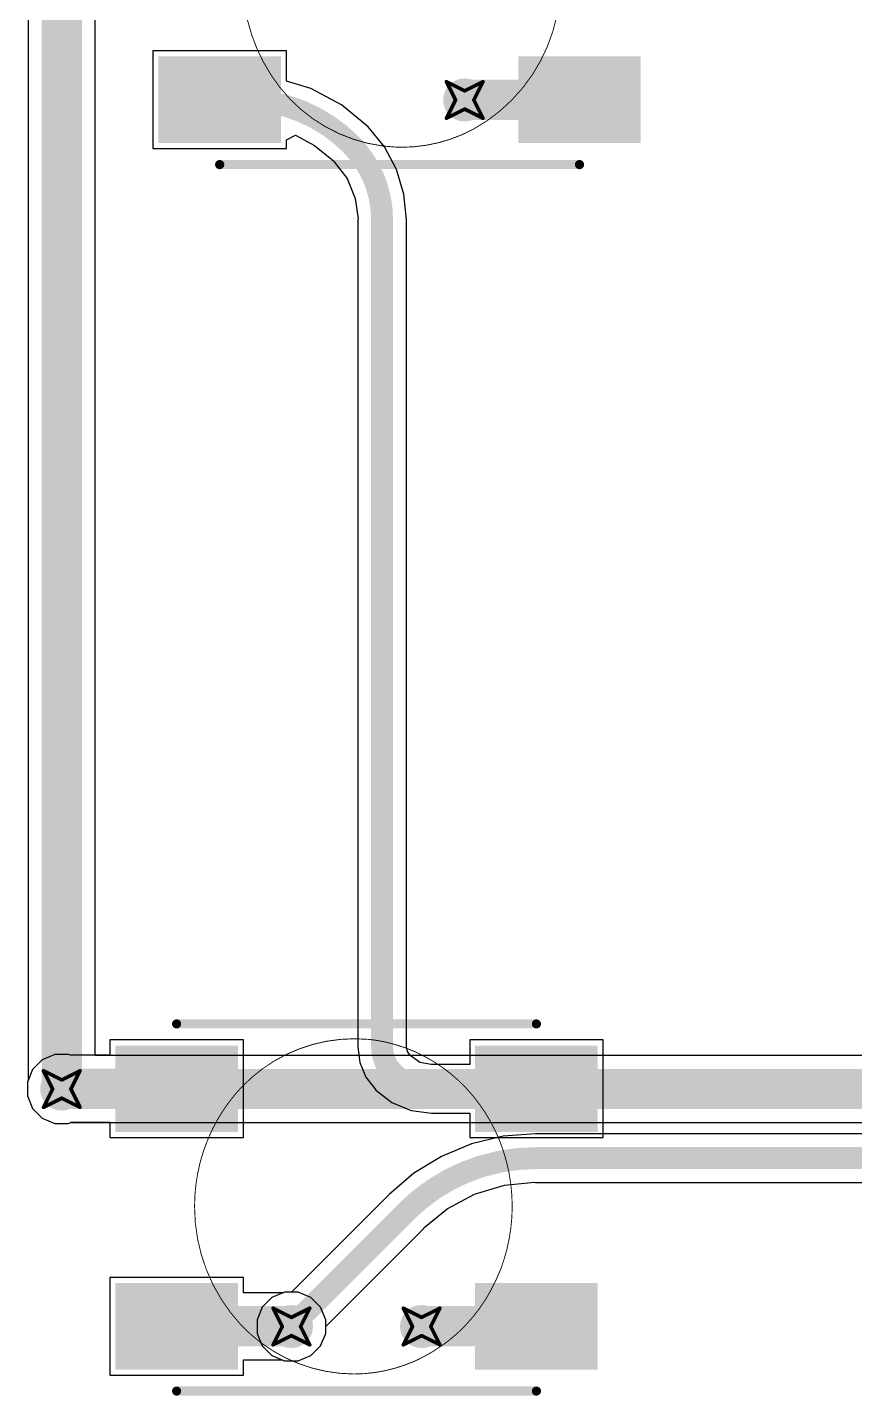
# Model space of a CAD drawing. Header units: inches. Extents: x -11 to 1110, y -7 to 455.
# Drawn here: x 360.45 to 371.95, y 184.41 to 203.43 of the extents above; entities that cross this region are included whole.
import ezdxf

# ---------------------------------------------------------------- set-up
doc = ezdxf.new("R2010")
doc.units = ezdxf.units.IN
for name, color, linetype in [('Bottom Layer', 5, 'Continuous'), ('Drill Drawing', 1, 'Continuous'), ('Mechanical 7', 56, 'Continuous'), ('Top Layer', 1, 'Continuous'), ('Top Overlay', 2, 'Continuous'), ('Top Paste', 8, 'Continuous'), ('Top Solder', 216, 'Continuous'), ('Via Holes', 16, 'Continuous')]:
    doc.layers.add(name, color=color, linetype=linetype)

msp = doc.modelspace()

# ---------------------------------------------------------------- hatches: boundary and pattern name
at = {"layer": 'Bottom Layer'}
h = msp.add_hatch(color=5, dxfattribs=at)
edge = h.paths.add_edge_path()
edge.add_arc((366.53, 202.418), 0.3, 0, 360)
h = msp.add_hatch(color=5, dxfattribs=at)
edge = h.paths.add_edge_path()
edge.add_arc((360.931, 188.673), 0.3, 0, 360)
h = msp.add_hatch(color=5, dxfattribs=at)
edge = h.paths.add_edge_path()
edge.add_arc((364.122, 185.373), 0.3, 0, 360)
h = msp.add_hatch(color=5, dxfattribs=at)
edge = h.paths.add_edge_path()
edge.add_arc((365.931, 185.373), 0.3, 0, 360)
at = {"layer": 'Top Layer'}
for points in [[(362.375, 202.921), (363.875, 202.921), (363.875, 201.921), (362.375, 201.921)], [(367.375, 202.921), (368.875, 202.921), (368.875, 201.921), (367.375, 201.921)], [(361.776, 189.177), (363.276, 189.177), (363.276, 188.177), (361.776, 188.177)], [(368.276, 188.177), (366.776, 188.177), (366.776, 189.177), (368.276, 189.177)], [(361.776, 185.877), (363.276, 185.877), (363.276, 184.877), (361.776, 184.877)], [(366.776, 185.877), (368.276, 185.877), (368.276, 184.877), (366.776, 184.877)]]:
    msp.add_hatch(color=1, dxfattribs=at).paths.add_polyline_path(points)
h = msp.add_hatch(color=1, dxfattribs=at)
edge = h.paths.add_edge_path()
edge.add_arc((366.53, 202.418), 0.3, 0, 360)
h = msp.add_hatch(color=1, dxfattribs=at)
edge = h.paths.add_edge_path()
edge.add_arc((360.931, 188.673), 0.3, 0, 360)
h = msp.add_hatch(color=1, dxfattribs=at)
edge = h.paths.add_edge_path()
edge.add_arc((364.122, 185.373), 0.3, 0, 360)
h = msp.add_hatch(color=1, dxfattribs=at)
edge = h.paths.add_edge_path()
edge.add_arc((365.931, 185.373), 0.3, 0, 360)
at = {"layer": 'Top Paste'}
for points in [[(362.375, 202.921), (363.875, 202.921), (363.875, 201.921), (362.375, 201.921)], [(367.375, 202.921), (368.875, 202.921), (368.875, 201.921), (367.375, 201.921)], [(361.776, 189.177), (363.276, 189.177), (363.276, 188.177), (361.776, 188.177)], [(368.276, 188.177), (366.776, 188.177), (366.776, 189.177), (368.276, 189.177)], [(361.776, 185.877), (363.276, 185.877), (363.276, 184.877), (361.776, 184.877)], [(366.776, 185.877), (368.276, 185.877), (368.276, 184.877), (366.776, 184.877)]]:
    msp.add_hatch(color=8, dxfattribs=at).paths.add_polyline_path(points)
at = {"layer": 'Top Solder'}
for points in [[(362.274, 203.023), (363.977, 203.023), (363.977, 201.82), (362.274, 201.82)], [(367.274, 203.023), (368.977, 203.023), (368.977, 201.82), (367.274, 201.82)], [(361.675, 189.278), (363.378, 189.278), (363.378, 188.075), (361.675, 188.075)], [(368.378, 188.075), (366.675, 188.075), (366.675, 189.278), (368.378, 189.278)], [(361.675, 185.978), (363.378, 185.978), (363.378, 184.775), (361.675, 184.775)], [(366.675, 185.978), (368.378, 185.978), (368.378, 184.775), (366.675, 184.775)]]:
    msp.add_hatch(color=216, dxfattribs=at).paths.add_polyline_path(points)
at = {"layer": 'Via Holes'}
h = msp.add_hatch(color=7, dxfattribs=at)
edge = h.paths.add_edge_path()
edge.add_arc((366.53, 202.418), 0.15, 0, 360)
h = msp.add_hatch(color=7, dxfattribs=at)
edge = h.paths.add_edge_path()
edge.add_arc((360.931, 188.673), 0.15, 0, 360)
h = msp.add_hatch(color=7, dxfattribs=at)
edge = h.paths.add_edge_path()
edge.add_arc((364.122, 185.373), 0.15, 0, 360)
h = msp.add_hatch(color=7, dxfattribs=at)
edge = h.paths.add_edge_path()
edge.add_arc((365.931, 185.373), 0.15, 0, 360)

# ---------------------------------------------------------------- linework, layer by layer
at = {"layer": 'Bottom Layer'}
for p, q in [((360.465, 204.272), (360.465, 188.797)), ((361.397, 189.14), (361.397, 204.272)), ((372.498, 189.14), (361.397, 189.14)), ((360.465, 188.797), (360.453, 188.768)), ((360.453, 188.768), (360.453, 188.578)), ((360.453, 188.578), (360.526, 188.403)), ((360.526, 188.403), (360.66, 188.268)), ((360.66, 188.268), (360.836, 188.196)), ((360.836, 188.196), (361.026, 188.196)), ((361.026, 188.196), (361.054, 188.207)), ((361.054, 188.207), (372.498, 188.207)), ((366.624, 187.911), (366.206, 187.738)), ((367.063, 188.016), (366.624, 187.911)), ((367.513, 188.052), (367.063, 188.016)), ((367.513, 188.049), (367.513, 188.052)), ((379.294, 188.049), (367.513, 188.049)), ((366.206, 187.738), (365.821, 187.502)), ((365.821, 187.502), (365.478, 187.208)), ((366.668, 187.212), (367.083, 187.338)), ((367.083, 187.338), (367.499, 187.379)), ((367.499, 187.379), (367.513, 187.376)), ((367.513, 187.376), (379.294, 187.376)), ((365.479, 187.207), (364.124, 185.851)), ((365.478, 187.208), (365.479, 187.207)), ((366.287, 187.008), (366.668, 187.212)), ((365.964, 186.743), (366.287, 187.008)), ((364.6, 185.375), (365.955, 186.731)), ((365.955, 186.731), (365.964, 186.743)), ((363.851, 185.778), (363.717, 185.644)), ((364.027, 185.851), (363.851, 185.778)), ((364.124, 185.851), (364.027, 185.851)), ((363.717, 185.644), (363.644, 185.468)), ((363.644, 185.468), (363.644, 185.278)), ((363.644, 185.278), (363.717, 185.103)), ((364.527, 185.103), (364.6, 185.278)), ((364.6, 185.278), (364.6, 185.375)), ((363.717, 185.103), (363.851, 184.968)), ((364.393, 184.968), (364.527, 185.103)), ((363.851, 184.968), (364.027, 184.896)), ((364.027, 184.896), (364.217, 184.896)), ((364.217, 184.896), (364.393, 184.968))]:
    msp.add_line(p, q, dxfattribs=at)
for points in [[(360.931, 188.673, 0.559, 0.559, 0), (360.931, 204.272, 0.559, 0.559, 0)], [(360.931, 188.673, 0.559, 0.559, 0), (372.498, 188.673, 0.559, 0.559, 0)], [(365.717, 186.969, 0.305, 0.305, -0.198912), (367.513, 187.713, 0.305, 0.305, 0)], [(367.513, 187.713, 0.305, 0.305, 0), (379.294, 187.713, 0.305, 0.305, 0)], [(364.122, 185.373, 0.305, 0.305, 0), (365.717, 186.969, 0.305, 0.305, 0)]]:
    msp.add_lwpolyline(points, format="xyseb", dxfattribs=at)
for points in [[(360.791, 188.673, 0.279, 0.279, 1), (361.07, 188.673, 0.279, 0.279, 1)], [(360.791, 188.673, 0.279, 0.279, 1), (361.07, 188.673, 0.279, 0.279, 1)], [(367.437, 187.713, 0.152, 0.152, 1), (367.59, 187.713, 0.152, 0.152, 1)], [(367.437, 187.713, 0.152, 0.152, 1), (367.59, 187.713, 0.152, 0.152, 1)], [(365.641, 186.969, 0.152, 0.152, 1), (365.793, 186.969, 0.152, 0.152, 1)], [(365.641, 186.969, 0.152, 0.152, 1), (365.793, 186.969, 0.152, 0.152, 1)], [(364.046, 185.373, 0.152, 0.152, 1), (364.198, 185.373, 0.152, 0.152, 1)]]:
    msp.add_lwpolyline(points, format="xyseb", close=True, dxfattribs=at)
at = {"layer": 'Drill Drawing'}
for points in [[(366.276, 202.672, 0.0508, 0.0508, 0), (366.53, 202.545, 0.0508, 0.0508, 0)], [(366.276, 202.672, 0.0508, 0.0508, 0), (366.403, 202.418, 0.0508, 0.0508, 0)], [(366.53, 202.545, 0.0508, 0.0508, 0), (366.784, 202.672, 0.0508, 0.0508, 0)], [(366.657, 202.418, 0.0508, 0.0508, 0), (366.784, 202.672, 0.0508, 0.0508, 0)], [(366.276, 202.164, 0.0508, 0.0508, 0), (366.403, 202.418, 0.0508, 0.0508, 0)], [(366.276, 202.164, 0.0508, 0.0508, 0), (366.53, 202.291, 0.0508, 0.0508, 0)], [(366.53, 202.291, 0.0508, 0.0508, 0), (366.784, 202.164, 0.0508, 0.0508, 0)], [(366.657, 202.418, 0.0508, 0.0508, 0), (366.784, 202.164, 0.0508, 0.0508, 0)], [(360.677, 188.927, 0.0508, 0.0508, 0), (360.931, 188.8, 0.0508, 0.0508, 0)], [(360.677, 188.927, 0.0508, 0.0508, 0), (360.804, 188.673, 0.0508, 0.0508, 0)], [(360.931, 188.8, 0.0508, 0.0508, 0), (361.185, 188.927, 0.0508, 0.0508, 0)], [(361.058, 188.673, 0.0508, 0.0508, 0), (361.185, 188.927, 0.0508, 0.0508, 0)], [(360.677, 188.419, 0.0508, 0.0508, 0), (360.804, 188.673, 0.0508, 0.0508, 0)], [(361.058, 188.673, 0.0508, 0.0508, 0), (361.185, 188.419, 0.0508, 0.0508, 0)], [(360.677, 188.419, 0.0508, 0.0508, 0), (360.931, 188.546, 0.0508, 0.0508, 0)], [(360.931, 188.546, 0.0508, 0.0508, 0), (361.185, 188.419, 0.0508, 0.0508, 0)], [(363.868, 185.627, 0.0508, 0.0508, 0), (364.122, 185.5, 0.0508, 0.0508, 0)], [(363.868, 185.627, 0.0508, 0.0508, 0), (363.995, 185.373, 0.0508, 0.0508, 0)], [(364.122, 185.5, 0.0508, 0.0508, 0), (364.376, 185.627, 0.0508, 0.0508, 0)], [(364.249, 185.373, 0.0508, 0.0508, 0), (364.376, 185.627, 0.0508, 0.0508, 0)], [(365.677, 185.627, 0.0508, 0.0508, 0), (365.931, 185.5, 0.0508, 0.0508, 0)], [(365.677, 185.627, 0.0508, 0.0508, 0), (365.804, 185.373, 0.0508, 0.0508, 0)], [(365.931, 185.5, 0.0508, 0.0508, 0), (366.185, 185.627, 0.0508, 0.0508, 0)], [(366.058, 185.373, 0.0508, 0.0508, 0), (366.185, 185.627, 0.0508, 0.0508, 0)], [(363.868, 185.119, 0.0508, 0.0508, 0), (363.995, 185.373, 0.0508, 0.0508, 0)], [(364.249, 185.373, 0.0508, 0.0508, 0), (364.376, 185.119, 0.0508, 0.0508, 0)], [(365.677, 185.119, 0.0508, 0.0508, 0), (365.804, 185.373, 0.0508, 0.0508, 0)], [(366.058, 185.373, 0.0508, 0.0508, 0), (366.185, 185.119, 0.0508, 0.0508, 0)], [(363.868, 185.119, 0.0508, 0.0508, 0), (364.122, 185.246, 0.0508, 0.0508, 0)], [(364.122, 185.246, 0.0508, 0.0508, 0), (364.376, 185.119, 0.0508, 0.0508, 0)], [(365.677, 185.119, 0.0508, 0.0508, 0), (365.931, 185.246, 0.0508, 0.0508, 0)], [(365.931, 185.246, 0.0508, 0.0508, 0), (366.185, 185.119, 0.0508, 0.0508, 0)]]:
    msp.add_lwpolyline(points, format="xyseb", dxfattribs=at)
for points in [[(366.263, 202.672, 0.0254, 0.0254, 1), (366.288, 202.672, 0.0254, 0.0254, 1)], [(366.263, 202.672, 0.0254, 0.0254, 1), (366.288, 202.672, 0.0254, 0.0254, 1)], [(366.771, 202.672, 0.0254, 0.0254, 1), (366.796, 202.672, 0.0254, 0.0254, 1)], [(366.771, 202.672, 0.0254, 0.0254, 1), (366.796, 202.672, 0.0254, 0.0254, 1)], [(366.517, 202.545, 0.0254, 0.0254, 1), (366.542, 202.545, 0.0254, 0.0254, 1)], [(366.517, 202.545, 0.0254, 0.0254, 1), (366.542, 202.545, 0.0254, 0.0254, 1)], [(366.39, 202.418, 0.0254, 0.0254, 1), (366.415, 202.418, 0.0254, 0.0254, 1)], [(366.39, 202.418, 0.0254, 0.0254, 1), (366.415, 202.418, 0.0254, 0.0254, 1)], [(366.517, 202.291, 0.0254, 0.0254, 1), (366.542, 202.291, 0.0254, 0.0254, 1)], [(366.517, 202.291, 0.0254, 0.0254, 1), (366.542, 202.291, 0.0254, 0.0254, 1)], [(366.644, 202.418, 0.0254, 0.0254, 1), (366.669, 202.418, 0.0254, 0.0254, 1)], [(366.644, 202.418, 0.0254, 0.0254, 1), (366.669, 202.418, 0.0254, 0.0254, 1)], [(366.263, 202.164, 0.0254, 0.0254, 1), (366.288, 202.164, 0.0254, 0.0254, 1)], [(366.263, 202.164, 0.0254, 0.0254, 1), (366.288, 202.164, 0.0254, 0.0254, 1)], [(366.771, 202.164, 0.0254, 0.0254, 1), (366.796, 202.164, 0.0254, 0.0254, 1)], [(366.771, 202.164, 0.0254, 0.0254, 1), (366.796, 202.164, 0.0254, 0.0254, 1)], [(360.664, 188.927, 0.0254, 0.0254, 1), (360.689, 188.927, 0.0254, 0.0254, 1)], [(360.664, 188.927, 0.0254, 0.0254, 1), (360.689, 188.927, 0.0254, 0.0254, 1)], [(360.918, 188.8, 0.0254, 0.0254, 1), (360.943, 188.8, 0.0254, 0.0254, 1)], [(360.918, 188.8, 0.0254, 0.0254, 1), (360.943, 188.8, 0.0254, 0.0254, 1)], [(361.172, 188.927, 0.0254, 0.0254, 1), (361.197, 188.927, 0.0254, 0.0254, 1)], [(361.172, 188.927, 0.0254, 0.0254, 1), (361.197, 188.927, 0.0254, 0.0254, 1)], [(360.791, 188.673, 0.0254, 0.0254, 1), (360.816, 188.673, 0.0254, 0.0254, 1)], [(360.791, 188.673, 0.0254, 0.0254, 1), (360.816, 188.673, 0.0254, 0.0254, 1)], [(361.045, 188.673, 0.0254, 0.0254, 1), (361.07, 188.673, 0.0254, 0.0254, 1)], [(361.045, 188.673, 0.0254, 0.0254, 1), (361.07, 188.673, 0.0254, 0.0254, 1)], [(360.664, 188.419, 0.0254, 0.0254, 1), (360.689, 188.419, 0.0254, 0.0254, 1)], [(360.664, 188.419, 0.0254, 0.0254, 1), (360.689, 188.419, 0.0254, 0.0254, 1)], [(360.918, 188.546, 0.0254, 0.0254, 1), (360.943, 188.546, 0.0254, 0.0254, 1)], [(360.918, 188.546, 0.0254, 0.0254, 1), (360.943, 188.546, 0.0254, 0.0254, 1)], [(361.172, 188.419, 0.0254, 0.0254, 1), (361.197, 188.419, 0.0254, 0.0254, 1)], [(361.172, 188.419, 0.0254, 0.0254, 1), (361.197, 188.419, 0.0254, 0.0254, 1)], [(363.855, 185.627, 0.0254, 0.0254, 1), (363.881, 185.627, 0.0254, 0.0254, 1)], [(363.855, 185.627, 0.0254, 0.0254, 1), (363.881, 185.627, 0.0254, 0.0254, 1)], [(364.363, 185.627, 0.0254, 0.0254, 1), (364.389, 185.627, 0.0254, 0.0254, 1)], [(364.363, 185.627, 0.0254, 0.0254, 1), (364.389, 185.627, 0.0254, 0.0254, 1)], [(365.664, 185.627, 0.0254, 0.0254, 1), (365.689, 185.627, 0.0254, 0.0254, 1)], [(365.664, 185.627, 0.0254, 0.0254, 1), (365.689, 185.627, 0.0254, 0.0254, 1)], [(366.172, 185.627, 0.0254, 0.0254, 1), (366.197, 185.627, 0.0254, 0.0254, 1)], [(366.172, 185.627, 0.0254, 0.0254, 1), (366.197, 185.627, 0.0254, 0.0254, 1)], [(363.982, 185.373, 0.0254, 0.0254, 1), (364.008, 185.373, 0.0254, 0.0254, 1)], [(363.982, 185.373, 0.0254, 0.0254, 1), (364.008, 185.373, 0.0254, 0.0254, 1)], [(364.109, 185.5, 0.0254, 0.0254, 1), (364.135, 185.5, 0.0254, 0.0254, 1)], [(364.109, 185.5, 0.0254, 0.0254, 1), (364.135, 185.5, 0.0254, 0.0254, 1)], [(364.236, 185.373, 0.0254, 0.0254, 1), (364.262, 185.373, 0.0254, 0.0254, 1)], [(364.236, 185.373, 0.0254, 0.0254, 1), (364.262, 185.373, 0.0254, 0.0254, 1)], [(365.791, 185.373, 0.0254, 0.0254, 1), (365.816, 185.373, 0.0254, 0.0254, 1)], [(365.791, 185.373, 0.0254, 0.0254, 1), (365.816, 185.373, 0.0254, 0.0254, 1)], [(365.918, 185.5, 0.0254, 0.0254, 1), (365.943, 185.5, 0.0254, 0.0254, 1)], [(365.918, 185.5, 0.0254, 0.0254, 1), (365.943, 185.5, 0.0254, 0.0254, 1)], [(366.045, 185.373, 0.0254, 0.0254, 1), (366.07, 185.373, 0.0254, 0.0254, 1)], [(366.045, 185.373, 0.0254, 0.0254, 1), (366.07, 185.373, 0.0254, 0.0254, 1)], [(364.109, 185.246, 0.0254, 0.0254, 1), (364.135, 185.246, 0.0254, 0.0254, 1)], [(364.109, 185.246, 0.0254, 0.0254, 1), (364.135, 185.246, 0.0254, 0.0254, 1)], [(365.918, 185.246, 0.0254, 0.0254, 1), (365.943, 185.246, 0.0254, 0.0254, 1)], [(365.918, 185.246, 0.0254, 0.0254, 1), (365.943, 185.246, 0.0254, 0.0254, 1)], [(363.855, 185.119, 0.0254, 0.0254, 1), (363.881, 185.119, 0.0254, 0.0254, 1)], [(363.855, 185.119, 0.0254, 0.0254, 1), (363.881, 185.119, 0.0254, 0.0254, 1)], [(364.363, 185.119, 0.0254, 0.0254, 1), (364.389, 185.119, 0.0254, 0.0254, 1)], [(364.363, 185.119, 0.0254, 0.0254, 1), (364.389, 185.119, 0.0254, 0.0254, 1)], [(365.664, 185.119, 0.0254, 0.0254, 1), (365.689, 185.119, 0.0254, 0.0254, 1)], [(365.664, 185.119, 0.0254, 0.0254, 1), (365.689, 185.119, 0.0254, 0.0254, 1)], [(366.172, 185.119, 0.0254, 0.0254, 1), (366.197, 185.119, 0.0254, 0.0254, 1)], [(366.172, 185.119, 0.0254, 0.0254, 1), (366.197, 185.119, 0.0254, 0.0254, 1)]]:
    msp.add_lwpolyline(points, format="xyseb", close=True, dxfattribs=at)
at = {"layer": 'Mechanical 7'}
for points in [[(363.84, 202.764, 0.0127, 0.0127, -0.152846), (363.447, 204.152, 0.0127, 0.0127, 0)], [(367.858, 204.035, 0.0127, 0.0127, -0.269747), (366.652, 202.013, 0.0127, 0.0127, 0)], [(365.599, 201.761, 0.0127, 0.0127, -0.246523), (363.84, 202.764, 0.0127, 0.0127, 0)], [(366.652, 202.013, 0.0127, 0.0127, -0.124242), (365.656, 201.761, 0.0127, 0.0127, 0)], [(365.599, 201.761, 0.0127, 0.0127, 0), (365.656, 201.761, 0.0127, 0.0127, 0)], [(363.422, 188.691, 0.0127, 0.0127, -0.230875), (365.199, 189.363, 0.0127, 0.0127, 0)], [(365.199, 189.363, 0.0127, 0.0127, -0.027516), (365.415, 189.329, 0.0127, 0.0127, 0)], [(365.415, 189.329, 0.0127, 0.0127, -0.049194), (365.828, 189.197, 0.0127, 0.0127, 0)], [(365.828, 189.197, 0.0127, 0.0127, -0.04813), (366.208, 188.982, 0.0127, 0.0127, 0)], [(366.208, 188.982, 0.0127, 0.0127, -0.052376), (366.545, 188.691, 0.0127, 0.0127, 0)], [(363.306, 188.557, 0.0127, 0.0127, -0.016836), (363.422, 188.691, 0.0127, 0.0127, 0)], [(366.545, 188.691, 0.0127, 0.0127, -0.048091), (366.819, 188.338, 0.0127, 0.0127, 0)], [(363.15, 188.338, 0.0127, 0.0127, -0.027866), (363.306, 188.557, 0.0127, 0.0127, 0)], [(363.081, 188.222, 0.0127, 0.0127, -0.014165), (363.15, 188.338, 0.0127, 0.0127, 0)], [(366.819, 188.338, 0.0127, 0.0127, -0.020061), (366.909, 188.182, 0.0127, 0.0127, 0)], [(362.946, 187.935, 0.0127, 0.0127, -0.034873), (363.081, 188.222, 0.0127, 0.0127, 0)], [(366.909, 188.182, 0.0127, 0.0127, -0.017373), (366.988, 188.018, 0.0127, 0.0127, 0)], [(362.819, 187.498, 0.0127, 0.0127, -0.048707), (362.946, 187.935, 0.0127, 0.0127, 0)], [(366.988, 188.018, 0.0127, 0.0127, -0.007959), (367.023, 187.935, 0.0127, 0.0127, 0)], [(367.023, 187.935, 0.0127, 0.0127, -0.030249), (367.118, 187.631, 0.0127, 0.0127, 0)], [(362.776, 187.043, 0.0127, 0.0127, -0.046549), (362.819, 187.498, 0.0127, 0.0127, 0)], [(367.118, 187.631, 0.0127, 0.0127, -0.014183), (367.147, 187.498, 0.0127, 0.0127, 0)], [(367.147, 187.498, 0.0127, 0.0127, -0.046622), (367.19, 187.043, 0.0127, 0.0127, 0)], [(363.422, 185.394, 0.0127, 0.0127, -0.189636), (362.776, 187.043, 0.0127, 0.0127, 0)], [(367.19, 187.043, 0.0127, 0.0127, -0.046678), (367.147, 186.588, 0.0127, 0.0127, 0)], [(367.147, 186.588, 0.0127, 0.0127, -0.040408), (367.039, 186.194, 0.0127, 0.0127, 0)], [(367.023, 186.152, 0.0127, 0.0127, -0.042987), (366.819, 185.748, 0.0127, 0.0127, 0)], [(367.023, 186.152, 0.0127, 0.0127, 0), (367.039, 186.194, 0.0127, 0.0127, 0)], [(366.819, 185.748, 0.0127, 0.0127, -0.048082), (366.545, 185.394, 0.0127, 0.0127, 0)], [(364.985, 184.713, 0.0127, 0.0127, -0.20416), (363.422, 185.394, 0.0127, 0.0127, 0)], [(366.545, 185.394, 0.0127, 0.0127, -0.035625), (366.315, 185.184, 0.0127, 0.0127, 0)], [(366.208, 185.105, 0.0127, 0.0127, -0.043622), (365.868, 184.907, 0.0127, 0.0127, 0)], [(366.315, 185.184, 0.0127, 0.0127, -0.016921), (366.208, 185.105, 0.0127, 0.0127, 0)], [(365.828, 184.889, 0.0127, 0.0127, -0.048627), (365.415, 184.757, 0.0127, 0.0127, 0)], [(365.868, 184.907, 0.0127, 0.0127, -0.004511), (365.828, 184.889, 0.0127, 0.0127, 0)], [(365.415, 184.757, 0.0127, 0.0127, -0.051592), (364.985, 184.713, 0.0127, 0.0127, 0)]]:
    msp.add_lwpolyline(points, format="xyseb", dxfattribs=at)
for points in [[(363.837, 202.764, 0.00635, 0.00635, 1), (363.843, 202.764, 0.00635, 0.00635, 1)], [(363.837, 202.764, 0.00635, 0.00635, 1), (363.843, 202.764, 0.00635, 0.00635, 1)], [(366.648, 202.013, 0.00635, 0.00635, 1), (366.655, 202.013, 0.00635, 0.00635, 1)], [(366.648, 202.013, 0.00635, 0.00635, 1), (366.655, 202.013, 0.00635, 0.00635, 1)], [(365.596, 201.761, 0.00635, 0.00635, 1), (365.602, 201.761, 0.00635, 0.00635, 1)], [(365.596, 201.761, 0.00635, 0.00635, 1), (365.602, 201.761, 0.00635, 0.00635, 1)], [(365.652, 201.761, 0.00635, 0.00635, 1), (365.659, 201.761, 0.00635, 0.00635, 1)], [(365.652, 201.761, 0.00635, 0.00635, 1), (365.659, 201.761, 0.00635, 0.00635, 1)], [(365.196, 189.363, 0.00635, 0.00635, 1), (365.202, 189.363, 0.00635, 0.00635, 1)], [(365.196, 189.363, 0.00635, 0.00635, 1), (365.202, 189.363, 0.00635, 0.00635, 1)], [(365.412, 189.329, 0.00635, 0.00635, 1), (365.418, 189.329, 0.00635, 0.00635, 1)], [(365.412, 189.329, 0.00635, 0.00635, 1), (365.418, 189.329, 0.00635, 0.00635, 1)], [(365.825, 189.197, 0.00635, 0.00635, 1), (365.831, 189.197, 0.00635, 0.00635, 1)], [(365.825, 189.197, 0.00635, 0.00635, 1), (365.831, 189.197, 0.00635, 0.00635, 1)], [(366.204, 188.982, 0.00635, 0.00635, 1), (366.211, 188.982, 0.00635, 0.00635, 1)], [(366.204, 188.982, 0.00635, 0.00635, 1), (366.211, 188.982, 0.00635, 0.00635, 1)], [(363.419, 188.691, 0.00635, 0.00635, 1), (363.425, 188.691, 0.00635, 0.00635, 1)], [(363.419, 188.691, 0.00635, 0.00635, 1), (363.425, 188.691, 0.00635, 0.00635, 1)], [(366.541, 188.691, 0.00635, 0.00635, 1), (366.548, 188.691, 0.00635, 0.00635, 1)], [(366.541, 188.691, 0.00635, 0.00635, 1), (366.548, 188.691, 0.00635, 0.00635, 1)], [(363.303, 188.557, 0.00635, 0.00635, 1), (363.309, 188.557, 0.00635, 0.00635, 1)], [(363.303, 188.557, 0.00635, 0.00635, 1), (363.309, 188.557, 0.00635, 0.00635, 1)], [(363.147, 188.338, 0.00635, 0.00635, 1), (363.153, 188.338, 0.00635, 0.00635, 1)], [(363.147, 188.338, 0.00635, 0.00635, 1), (363.153, 188.338, 0.00635, 0.00635, 1)], [(366.816, 188.338, 0.00635, 0.00635, 1), (366.822, 188.338, 0.00635, 0.00635, 1)], [(366.816, 188.338, 0.00635, 0.00635, 1), (366.822, 188.338, 0.00635, 0.00635, 1)], [(363.078, 188.222, 0.00635, 0.00635, 1), (363.084, 188.222, 0.00635, 0.00635, 1)], [(363.078, 188.222, 0.00635, 0.00635, 1), (363.084, 188.222, 0.00635, 0.00635, 1)], [(366.906, 188.182, 0.00635, 0.00635, 1), (366.912, 188.182, 0.00635, 0.00635, 1)], [(366.906, 188.182, 0.00635, 0.00635, 1), (366.912, 188.182, 0.00635, 0.00635, 1)], [(362.943, 187.935, 0.00635, 0.00635, 1), (362.949, 187.935, 0.00635, 0.00635, 1)], [(362.943, 187.935, 0.00635, 0.00635, 1), (362.949, 187.935, 0.00635, 0.00635, 1)], [(366.984, 188.018, 0.00635, 0.00635, 1), (366.991, 188.018, 0.00635, 0.00635, 1)], [(366.984, 188.018, 0.00635, 0.00635, 1), (366.991, 188.018, 0.00635, 0.00635, 1)], [(367.02, 187.935, 0.00635, 0.00635, 1), (367.026, 187.935, 0.00635, 0.00635, 1)], [(367.02, 187.935, 0.00635, 0.00635, 1), (367.026, 187.935, 0.00635, 0.00635, 1)], [(362.816, 187.498, 0.00635, 0.00635, 1), (362.822, 187.498, 0.00635, 0.00635, 1)], [(362.816, 187.498, 0.00635, 0.00635, 1), (362.822, 187.498, 0.00635, 0.00635, 1)], [(367.115, 187.631, 0.00635, 0.00635, 1), (367.121, 187.631, 0.00635, 0.00635, 1)], [(367.115, 187.631, 0.00635, 0.00635, 1), (367.121, 187.631, 0.00635, 0.00635, 1)], [(367.144, 187.498, 0.00635, 0.00635, 1), (367.151, 187.498, 0.00635, 0.00635, 1)], [(367.144, 187.498, 0.00635, 0.00635, 1), (367.151, 187.498, 0.00635, 0.00635, 1)], [(362.773, 187.043, 0.00635, 0.00635, 1), (362.779, 187.043, 0.00635, 0.00635, 1)], [(362.773, 187.043, 0.00635, 0.00635, 1), (362.779, 187.043, 0.00635, 0.00635, 1)], [(367.187, 187.043, 0.00635, 0.00635, 1), (367.193, 187.043, 0.00635, 0.00635, 1)], [(367.187, 187.043, 0.00635, 0.00635, 1), (367.193, 187.043, 0.00635, 0.00635, 1)], [(367.144, 186.588, 0.00635, 0.00635, 1), (367.151, 186.588, 0.00635, 0.00635, 1)], [(367.144, 186.588, 0.00635, 0.00635, 1), (367.151, 186.588, 0.00635, 0.00635, 1)], [(367.02, 186.152, 0.00635, 0.00635, 1), (367.026, 186.152, 0.00635, 0.00635, 1)], [(367.02, 186.152, 0.00635, 0.00635, 1), (367.026, 186.152, 0.00635, 0.00635, 1)], [(367.035, 186.194, 0.00635, 0.00635, 1), (367.042, 186.194, 0.00635, 0.00635, 1)], [(367.035, 186.194, 0.00635, 0.00635, 1), (367.042, 186.194, 0.00635, 0.00635, 1)], [(366.816, 185.748, 0.00635, 0.00635, 1), (366.822, 185.748, 0.00635, 0.00635, 1)], [(366.816, 185.748, 0.00635, 0.00635, 1), (366.822, 185.748, 0.00635, 0.00635, 1)], [(363.419, 185.394, 0.00635, 0.00635, 1), (363.425, 185.394, 0.00635, 0.00635, 1)], [(363.419, 185.394, 0.00635, 0.00635, 1), (363.425, 185.394, 0.00635, 0.00635, 1)], [(366.541, 185.394, 0.00635, 0.00635, 1), (366.548, 185.394, 0.00635, 0.00635, 1)], [(366.541, 185.394, 0.00635, 0.00635, 1), (366.548, 185.394, 0.00635, 0.00635, 1)], [(366.204, 185.105, 0.00635, 0.00635, 1), (366.211, 185.105, 0.00635, 0.00635, 1)], [(366.204, 185.105, 0.00635, 0.00635, 1), (366.211, 185.105, 0.00635, 0.00635, 1)], [(366.312, 185.184, 0.00635, 0.00635, 1), (366.318, 185.184, 0.00635, 0.00635, 1)], [(366.312, 185.184, 0.00635, 0.00635, 1), (366.318, 185.184, 0.00635, 0.00635, 1)], [(365.825, 184.889, 0.00635, 0.00635, 1), (365.831, 184.889, 0.00635, 0.00635, 1)], [(365.825, 184.889, 0.00635, 0.00635, 1), (365.831, 184.889, 0.00635, 0.00635, 1)], [(365.865, 184.907, 0.00635, 0.00635, 1), (365.871, 184.907, 0.00635, 0.00635, 1)], [(365.865, 184.907, 0.00635, 0.00635, 1), (365.871, 184.907, 0.00635, 0.00635, 1)], [(364.981, 184.713, 0.00635, 0.00635, 1), (364.988, 184.713, 0.00635, 0.00635, 1)], [(364.981, 184.713, 0.00635, 0.00635, 1), (364.988, 184.713, 0.00635, 0.00635, 1)], [(365.412, 184.757, 0.00635, 0.00635, 1), (365.418, 184.757, 0.00635, 0.00635, 1)], [(365.412, 184.757, 0.00635, 0.00635, 1), (365.418, 184.757, 0.00635, 0.00635, 1)]]:
    msp.add_lwpolyline(points, format="xyseb", close=True, dxfattribs=at)
at = {"layer": 'Top Layer'}
for p, q in [((364.053, 203.099), (362.197, 203.099)), ((362.197, 203.099), (362.197, 201.743)), ((364.053, 202.68), (364.053, 203.099)), ((364.393, 202.577), (364.053, 202.68)), ((364.817, 202.35), (364.393, 202.577)), ((365.189, 202.045), (364.817, 202.35)), ((365.187, 202.043), (365.189, 202.045)), ((365.414, 201.766), (365.187, 202.043)), ((364.053, 201.866), (364.18, 201.927)), ((364.053, 201.743), (364.053, 201.866)), ((364.18, 201.927), (364.442, 201.787)), ((364.442, 201.787), (364.705, 201.572)), ((365.582, 201.451), (365.414, 201.766)), ((362.197, 201.743), (364.053, 201.743)), ((364.705, 201.572), (364.709, 201.565)), ((364.709, 201.565), (364.718, 201.559)), ((364.718, 201.559), (364.895, 201.329)), ((365.686, 201.109), (365.582, 201.451)), ((364.895, 201.329), (365.01, 201.051)), ((365.01, 201.051), (365.048, 200.764)), ((365.721, 200.753), (365.686, 201.109)), ((365.048, 200.764), (365.045, 200.753)), ((365.045, 200.753), (365.045, 189.26)), ((365.719, 189.26), (365.719, 200.753)), ((365.719, 200.753), (365.721, 200.753)), ((363.454, 189.355), (361.599, 189.355)), ((361.599, 189.355), (361.599, 189.143)), ((363.454, 187.999), (363.454, 189.355)), ((365.045, 189.26), (365.045, 189.26)), ((365.045, 189.26), (365.073, 189.041)), ((365.722, 189.26), (365.719, 189.26)), ((365.735, 189.195), (365.722, 189.26)), ((365.772, 189.14), (365.735, 189.195)), ((368.454, 189.355), (366.599, 189.355)), ((366.599, 189.355), (366.599, 189.013)), ((368.454, 187.999), (368.454, 189.355)), ((360.66, 189.078), (360.526, 188.944)), ((360.836, 189.151), (360.66, 189.078)), ((361.026, 189.151), (360.836, 189.151)), ((361.046, 189.143), (361.026, 189.151)), ((361.599, 189.143), (361.046, 189.143)), ((365.073, 189.041), (365.158, 188.837)), ((365.869, 189.069), (365.772, 189.14)), ((365.906, 189.044), (365.869, 189.069)), ((366.065, 189.012), (365.906, 189.044)), ((366.07, 189.013), (366.065, 189.012)), ((366.599, 189.013), (366.07, 189.013)), ((360.526, 188.944), (360.453, 188.768)), ((365.158, 188.837), (365.293, 188.661)), ((360.453, 188.768), (360.453, 188.578)), ((365.293, 188.661), (365.291, 188.66)), ((365.291, 188.66), (365.519, 188.485)), ((360.453, 188.578), (360.526, 188.403)), ((365.519, 188.485), (365.785, 188.375)), ((360.526, 188.403), (360.66, 188.268)), ((360.66, 188.268), (360.836, 188.196)), ((365.785, 188.375), (366.07, 188.337)), ((366.07, 188.337), (366.07, 188.34)), ((366.07, 188.34), (366.599, 188.34)), ((366.599, 188.34), (366.599, 187.999)), ((360.836, 188.196), (361.026, 188.196)), ((361.026, 188.196), (361.062, 188.211)), ((361.062, 188.211), (361.599, 188.211)), ((361.599, 188.211), (361.599, 187.999)), ((361.599, 187.999), (363.454, 187.999)), ((366.599, 187.999), (368.454, 187.999)), ((363.454, 186.055), (361.599, 186.055)), ((361.599, 186.055), (361.599, 184.699)), ((363.454, 185.843), (363.454, 186.055)), ((364.007, 185.843), (363.454, 185.843)), ((364.027, 185.851), (364.007, 185.843)), ((364.217, 185.851), (364.027, 185.851)), ((364.393, 185.778), (364.217, 185.851)), ((364.527, 185.644), (364.393, 185.778)), ((364.6, 185.468), (364.527, 185.644)), ((364.6, 185.278), (364.6, 185.468)), ((364.527, 185.103), (364.6, 185.278)), ((364.393, 184.968), (364.527, 185.103)), ((363.454, 184.699), (363.454, 184.911)), ((363.454, 184.911), (363.991, 184.911)), ((363.991, 184.911), (364.027, 184.896)), ((364.027, 184.896), (364.217, 184.896)), ((364.217, 184.896), (364.393, 184.968)), ((361.599, 184.699), (363.454, 184.699))]:
    msp.add_line(p, q, dxfattribs=at)
for points in [[(366.53, 202.421, 0.559, 0.559, 0), (368.125, 202.421, 0.559, 0.559, 0)], [(363.125, 202.421, 0.305, 0.305, 0), (363.455, 202.421, 0.305, 0.305, 0)], [(363.455, 202.421, 0.305, 0.305, -0.198912), (364.947, 201.803, 0.305, 0.305, 0)], [(364.947, 201.803, 0.305, 0.305, -0.198912), (365.382, 200.753, 0.305, 0.305, 0)], [(365.382, 189.26, 0.305, 0.305, 0), (365.382, 200.753, 0.305, 0.305, 0)], [(365.531, 188.9, 0.305, 0.305, -0.198912), (365.382, 189.26, 0.305, 0.305, 0)], [(366.07, 188.677, 0.305, 0.305, -0.198912), (365.531, 188.9, 0.305, 0.305, 0)], [(360.931, 188.677, 0.559, 0.559, 0), (362.526, 188.677, 0.559, 0.559, 0)], [(366.07, 188.677, 0.305, 0.305, 0), (367.526, 188.677, 0.305, 0.305, 0)], [(362.526, 185.377, 0.559, 0.559, 0), (364.122, 185.377, 0.559, 0.559, 0)], [(365.931, 185.377, 0.559, 0.559, 0), (367.526, 185.377, 0.559, 0.559, 0)]]:
    msp.add_lwpolyline(points, format="xyseb", dxfattribs=at)
for points in [[(366.39, 202.421, 0.279, 0.279, 1), (366.669, 202.421, 0.279, 0.279, 1)], [(367.985, 202.421, 0.279, 0.279, 1), (368.265, 202.421, 0.279, 0.279, 1)], [(363.049, 202.421, 0.152, 0.152, 1), (363.201, 202.421, 0.152, 0.152, 1)], [(363.379, 202.421, 0.152, 0.152, 1), (363.531, 202.421, 0.152, 0.152, 1)], [(363.379, 202.421, 0.152, 0.152, 1), (363.531, 202.421, 0.152, 0.152, 1)], [(364.871, 201.803, 0.152, 0.152, 1), (365.023, 201.803, 0.152, 0.152, 1)], [(364.871, 201.803, 0.152, 0.152, 1), (365.023, 201.803, 0.152, 0.152, 1)], [(365.306, 200.753, 0.152, 0.152, 1), (365.458, 200.753, 0.152, 0.152, 1)], [(365.306, 200.753, 0.152, 0.152, 1), (365.458, 200.753, 0.152, 0.152, 1)], [(365.306, 189.26, 0.152, 0.152, 1), (365.458, 189.26, 0.152, 0.152, 1)], [(365.306, 189.26, 0.152, 0.152, 1), (365.458, 189.26, 0.152, 0.152, 1)], [(365.455, 188.9, 0.152, 0.152, 1), (365.608, 188.9, 0.152, 0.152, 1)], [(365.455, 188.9, 0.152, 0.152, 1), (365.608, 188.9, 0.152, 0.152, 1)], [(360.791, 188.677, 0.279, 0.279, 1), (361.07, 188.677, 0.279, 0.279, 1)], [(362.387, 188.677, 0.279, 0.279, 1), (362.666, 188.677, 0.279, 0.279, 1)], [(365.994, 188.677, 0.152, 0.152, 1), (366.146, 188.677, 0.152, 0.152, 1)], [(365.994, 188.677, 0.152, 0.152, 1), (366.146, 188.677, 0.152, 0.152, 1)], [(367.45, 188.677, 0.152, 0.152, 1), (367.603, 188.677, 0.152, 0.152, 1)], [(362.387, 185.377, 0.279, 0.279, 1), (362.666, 185.377, 0.279, 0.279, 1)], [(363.982, 185.377, 0.279, 0.279, 1), (364.262, 185.377, 0.279, 0.279, 1)], [(365.791, 185.377, 0.279, 0.279, 1), (366.07, 185.377, 0.279, 0.279, 1)], [(367.387, 185.377, 0.279, 0.279, 1), (367.666, 185.377, 0.279, 0.279, 1)]]:
    msp.add_lwpolyline(points, format="xyseb", close=True, dxfattribs=at)
at = {"layer": 'Top Overlay'}
for points in [[(363.125, 201.52, 0.127, 0.127, 0), (368.125, 201.52, 0.127, 0.127, 0)], [(362.526, 189.578, 0.127, 0.127, 0), (367.526, 189.578, 0.127, 0.127, 0)], [(361.47, 188.83, 0.254, 0.254, 0), (361.597, 188.703, 0.254, 0.254, 0)], [(361.47, 188.576, 0.254, 0.254, 0), (361.47, 188.83, 0.254, 0.254, 0)], [(361.47, 188.576, 0.254, 0.254, 0), (361.597, 188.703, 0.254, 0.254, 0)], [(362.526, 184.476, 0.127, 0.127, 0), (367.526, 184.476, 0.127, 0.127, 0)]]:
    msp.add_lwpolyline(points, format="xyseb", dxfattribs=at)
for points in [[(363.093, 201.52, 0.0635, 0.0635, 1), (363.157, 201.52, 0.0635, 0.0635, 1)], [(368.093, 201.52, 0.0635, 0.0635, 1), (368.157, 201.52, 0.0635, 0.0635, 1)], [(362.495, 189.578, 0.0635, 0.0635, 1), (362.558, 189.578, 0.0635, 0.0635, 1)], [(367.495, 189.578, 0.0635, 0.0635, 1), (367.558, 189.578, 0.0635, 0.0635, 1)], [(361.407, 188.83, 0.127, 0.127, 1), (361.534, 188.83, 0.127, 0.127, 1)], [(361.407, 188.83, 0.127, 0.127, 1), (361.534, 188.83, 0.127, 0.127, 1)], [(361.534, 188.703, 0.127, 0.127, 1), (361.661, 188.703, 0.127, 0.127, 1)], [(361.534, 188.703, 0.127, 0.127, 1), (361.661, 188.703, 0.127, 0.127, 1)], [(361.407, 188.576, 0.127, 0.127, 1), (361.534, 188.576, 0.127, 0.127, 1)], [(361.407, 188.576, 0.127, 0.127, 1), (361.534, 188.576, 0.127, 0.127, 1)], [(362.495, 184.476, 0.0635, 0.0635, 1), (362.558, 184.476, 0.0635, 0.0635, 1)], [(367.495, 184.476, 0.0635, 0.0635, 1), (367.558, 184.476, 0.0635, 0.0635, 1)]]:
    msp.add_lwpolyline(points, format="xyseb", close=True, dxfattribs=at)

doc.saveas('drawing.dxf')
